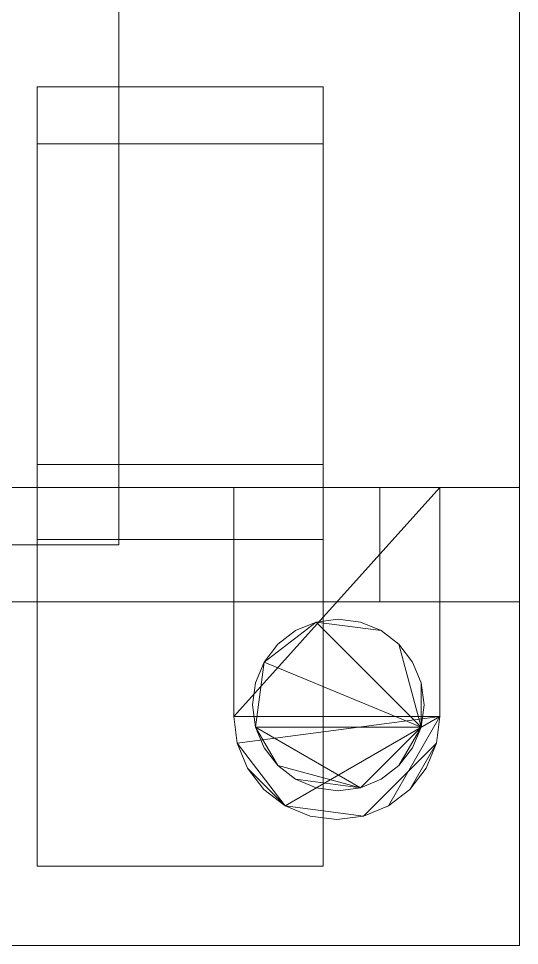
# Model space of a CAD drawing. Header units: inches. Extents: x -27.9 to 20.1, y -12.4 to 12.3.
# Drawn here: x 6.28 to 8.469, y -12.25 to -8.202 of the extents above; entities that cross this region are included whole.
import ezdxf

# ---------------------------------------------------------------- set-up
doc = ezdxf.new("R2010")
doc.units = ezdxf.units.IN
doc.header["$MEASUREMENT"] = 0
doc.layers.add('3D-GENM', color=6, linetype='Continuous', lineweight=9)
doc.layers.add('3D-M-EQPT', color=2, linetype='Continuous', lineweight=9)

# ---------------------------------------------------------------- blocks, each defined once
blk = doc.blocks.new('FamilyGeomCombination_167286-_3D_')
at = {"layer": '3D-M-EQPT'}
mesh = blk.add_polyface(dxfattribs=at)
corners = [(-16.3437, -12.25, 5.125), (-16.3437, 12.25, 5.125), (8.4688, 12.25, 5.125), (8.4688, -12.25, 5.125), (5.4687, -12.25, 5.125), (5.4687, -8.5, 5.125), (-13.3437, -8.5, 5.125), (-13.3437, -12.25, 5.125)]
mesh.append_faces([[corners[k] for k in face] for face in [(1, 2, 5, 6)]], dxfattribs={"vtx1": -1, "vtx3": -1})
mesh.append_faces([[corners[k] for k in face] for face in [(3, 4, 5, 2)]], dxfattribs={"vtx2": -1})
mesh.append_faces([[corners[k] for k in face] for face in [(6, 7, 0, 1)]], dxfattribs={"vtx3": -1})
mesh = blk.add_polyface(dxfattribs=at)
corners = [(-16.3437, -10.25, 51.625), (8.4688, -10.25, 51.625), (8.4688, 12.25, 51.625), (-16.3437, 12.25, 51.625)]
mesh.append_faces([[corners[k] for k in face] for face in [(2, 3, 0, 1)]])
mesh = blk.add_polyface(dxfattribs=at)
corners = [(8.4688, -12.25, 5.125), (8.4688, 12.25, 5.125), (8.4688, 12.25, 51.625), (8.4688, -10.25, 51.625), (8.4688, -10.25, 15.625), (8.4688, -12.25, 15.625)]
mesh.append_faces([[corners[k] for k in face] for face in [(0, 1, 4, 5)]], dxfattribs={"vtx1": -1})
mesh.append_faces([[corners[k] for k in face] for face in [(2, 3, 4, 1)]], dxfattribs={"vtx2": -1})
mesh = blk.add_polyface(dxfattribs=at)
corners = [(-16.3437, -12.25, 15.625), (8.4688, -12.25, 15.625), (8.4688, -10.25, 15.625), (-16.3437, -10.25, 15.625)]
mesh.append_faces([[corners[k] for k in face] for face in [(0, 1, 2, 3)]])
mesh = blk.add_polyface(dxfattribs=at)
corners = [(8.4688, -10.25, 51.625), (-16.3437, -10.25, 51.625), (-16.3437, -10.25, 15.625), (8.4688, -10.25, 15.625)]
mesh.append_faces([[corners[k] for k in face] for face in [(0, 1, 2, 3)]])
mesh = blk.add_polyface(dxfattribs=at)
corners = [(5.4687, -12.25, 5.125), (8.4688, -12.25, 5.125), (8.4688, -12.25, 15.625), (-16.3437, -12.25, 15.625), (-16.3437, -12.25, 5.125), (-13.3437, -12.25, 5.125), (-13.3437, -12.25, 13.375), (5.4687, -12.25, 13.375)]
mesh.append_faces([[corners[k] for k in face] for face in [(6, 3, 4, 5)]], dxfattribs={"vtx0": -1})
mesh.append_faces([[corners[k] for k in face] for face in [(3, 6, 7, 2)]], dxfattribs={"vtx0": -1, "vtx2": -1})
mesh.append_faces([[corners[k] for k in face] for face in [(1, 2, 7, 0)]], dxfattribs={"vtx1": -1})
blk = doc.blocks.new('FamilyGeomCombination_173064-_3D_')
at = {"layer": '3D-M-EQPT'}
mesh = blk.add_polyface(dxfattribs=at)
corners = [(8.4688, 12.25, 51.625), (8.4688, -10.25, 51.625), (-16.3437, -10.25, 51.625), (-16.3437, 12.25, 51.625)]
mesh.append_faces([[corners[k] for k in face] for face in [(3, 0, 1, 2)]])
mesh = blk.add_polyface(dxfattribs=at)
corners = [(8.4688, 12.25, 61.5), (-16.3437, 12.25, 61.5), (-16.3437, -12.25, 61.5), (8.4688, -12.25, 61.5)]
mesh.append_faces([[corners[k] for k in face] for face in [(2, 3, 0, 1)]])
mesh = blk.add_polyface(dxfattribs=at)
corners = [(8.4688, -10.25, 52.125), (8.4688, -10.25, 51.625), (8.4688, 12.25, 51.625), (8.4688, 12.25, 61.5), (8.4688, -12.25, 61.5), (8.4688, -12.25, 52.125)]
mesh.append_faces([[corners[k] for k in face] for face in [(0, 3, 4, 5)]], dxfattribs={"vtx0": -1})
mesh.append_faces([[corners[k] for k in face] for face in [(2, 3, 0, 1)]], dxfattribs={"vtx1": -1})
mesh = blk.add_polyface(dxfattribs=at)
corners = [(8.4688, -12.25, 52.125), (-16.3437, -12.25, 52.125), (-16.3437, -10.25, 52.125), (8.4688, -10.25, 52.125)]
mesh.append_faces([[corners[k] for k in face] for face in [(1, 2, 3, 0)]])
mesh = blk.add_polyface(dxfattribs=at)
corners = [(8.4688, -10.25, 51.625), (8.4688, -10.25, 52.125), (-16.3437, -10.25, 52.125), (-16.3437, -10.25, 51.625)]
mesh.append_faces([[corners[k] for k in face] for face in [(3, 0, 1, 2)]])
mesh = blk.add_polyface(dxfattribs=at)
corners = [(-16.3437, -12.25, 61.5), (-16.3437, -12.25, 52.125), (8.4688, -12.25, 52.125), (8.4688, -12.25, 61.5), (-13.3437, -12.25, 55.125), (-13.3437, -12.25, 57.5), (5.4687, -12.25, 57.5), (5.4687, -12.25, 55.125)]
mesh.append_faces([[corners[k] for k in face] for face in [(5, 0, 1, 4), (4, 1, 2, 7)]], dxfattribs={"vtx0": -1, "vtx2": -1})
mesh.append_faces([[corners[k] for k in face] for face in [(3, 0, 5, 6), (2, 3, 6, 7)]], dxfattribs={"vtx1": -1, "vtx3": -1})
blk = doc.blocks.new('FamilyGeomCombination_177430-_3D_')
at = {"layer": '3D-M-EQPT'}
mesh = blk.add_polyface(dxfattribs=at)
corners = [(6.7187, -10.5, 5.125), (6.7187, 10.5, 5.125), (-14.5938, 10.5, 5.125), (-14.5938, -10.5, 5.125)]
mesh.append_faces([[corners[k] for k in face] for face in [(3, 0, 1, 2)]])
mesh = blk.add_polyface(dxfattribs=at)
corners = [(6.7187, -10.5, 3.25), (-14.5938, -10.5, 3.25), (-14.5938, 10.5, 3.25), (6.7187, 10.5, 3.25)]
mesh.append_faces([[corners[k] for k in face] for face in [(2, 3, 0, 1)]])
mesh = blk.add_polyface(dxfattribs=at)
corners = [(6.7187, 10.5, 5.125), (6.7187, -10.5, 5.125), (6.7187, -10.5, 3.25), (6.7187, 10.5, 3.25)]
mesh.append_faces([[corners[k] for k in face] for face in [(0, 1, 2, 3)]])
mesh = blk.add_polyface(dxfattribs=at)
corners = [(6.7187, -10.5, 5.125), (-14.5938, -10.5, 5.125), (-14.5938, -10.5, 3.25), (6.7187, -10.5, 3.25)]
mesh.append_faces([[corners[k] for k in face] for face in [(0, 1, 2, 3)]])
blk = doc.blocks.new('Solid Door - Solid Door-180350-_3D_')
at = {"layer": '3D-GENM'}
mesh = blk.add_polyface(dxfattribs=at)
corners = [(-12.4062, -1.5, 35.125), (12.4062, -1.5, 35.125), (12.4062, 0, 35.125), (-12.4062, 0, 35.125)]
mesh.append_faces([[corners[k] for k in face] for face in [(3, 0, 1, 2)]])
mesh = blk.add_polyface(dxfattribs=at)
corners = [(-12.4062, -1.5), (-12.4062, 0), (12.4062, 0), (12.4062, -1.5)]
mesh.append_faces([[corners[k] for k in face] for face in [(2, 3, 0, 1)]])
mesh = blk.add_polyface(dxfattribs=at)
corners = [(-12.4062, 0, 35.125), (12.4062, 0, 35.125), (12.4062, 0), (-12.4062, 0)]
mesh.append_faces([[corners[k] for k in face] for face in [(0, 1, 2, 3)]])
mesh = blk.add_polyface(dxfattribs=at)
corners = [(12.4062, 0, 35.125), (12.4062, -1.5, 35.125), (12.4062, -1.5), (12.4062, 0)]
mesh.append_faces([[corners[k] for k in face] for face in [(0, 1, 2, 3)]])
mesh = blk.add_polyface(dxfattribs=at)
corners = [(12.4062, -1.5, 35.125), (-12.4062, -1.5, 35.125), (-12.4062, -1.5), (12.4062, -1.5), (-10.1563, -1.5, 21.5184), (-6.6562, -1.5, 21.5184), (-6.6562, -1.5, 12.7316), (-10.1563, -1.5, 12.7316)]
mesh.append_faces([[corners[k] for k in face] for face in [(6, 3, 5)]], dxfattribs={"vtx0": -1, "vtx1": -1})
mesh.append_faces([[corners[k] for k in face] for face in [(1, 4, 5), (4, 1, 2, 7)]], dxfattribs={"vtx0": -1, "vtx2": -1})
mesh.append_faces([[corners[k] for k in face] for face in [(5, 3, 0, 1)]], dxfattribs={"vtx0": -1, "vtx3": -1})
mesh.append_faces([[corners[k] for k in face] for face in [(6, 7, 2, 3)]], dxfattribs={"vtx1": -1, "vtx3": -1})

msp = doc.modelspace()

# ---------------------------------------------------------------- block references
for name in ['FamilyGeomCombination_167286-_3D_', 'FamilyGeomCombination_173064-_3D_', 'FamilyGeomCombination_177430-_3D_']:
    msp.add_blockref(name, (0, 0))
at = {"layer": '3D-GENM'}
msp.add_blockref('Solid Door - Solid Door-180350-_3D_', (-3.9375, -10.75, 16.5), dxfattribs=at)

# ---------------------------------------------------------------- meshes
at = {"layer": '3D-M-EQPT'}
mesh = msp.add_polyface(dxfattribs=at)
corners = [(6.3606, -11.9043, 52.625), (6.3606, -10.4777, 52.625), (6.3606, -10.1503, 52.058), (6.3606, -8.75, 52.058), (6.3606, -8.5, 51.625), (6.3606, -11.9043, 51.625)]
mesh.append_faces([[corners[k] for k in face] for face in [(1, 2, 5, 0)]], dxfattribs={"vtx1": -1})
mesh.append_faces([[corners[k] for k in face] for face in [(2, 3, 4, 5)]], dxfattribs={"vtx3": -1})
mesh = msp.add_polyface(dxfattribs=at)
corners = [(7.6106, -8.5, 51.625), (7.6106, -11.9043, 51.625), (6.3606, -11.9043, 51.625), (6.3606, -8.5, 51.625)]
mesh.append_faces([[corners[k] for k in face] for face in [(0, 1, 2, 3)]])
mesh = msp.add_polyface(dxfattribs=at)
corners = [(7.6106, -8.75, 52.058), (7.6106, -8.5, 51.625), (6.3606, -8.5, 51.625), (6.3606, -8.75, 52.058)]
mesh.append_faces([[corners[k] for k in face] for face in [(3, 0, 1, 2)]])
mesh = msp.add_polyface(dxfattribs=at)
corners = [(7.6106, -11.9043, 52.625), (7.6106, -11.9043, 51.625), (7.6106, -8.5, 51.625), (7.6106, -8.75, 52.058), (7.6106, -10.1503, 52.058), (7.6106, -10.4777, 52.625)]
mesh.append_faces([[corners[k] for k in face] for face in [(1, 4, 5, 0)]], dxfattribs={"vtx0": -1})
mesh.append_faces([[corners[k] for k in face] for face in [(2, 3, 4, 1)]], dxfattribs={"vtx2": -1})
mesh = msp.add_polyface(dxfattribs=at)
corners = [(7.6106, -10.1503, 52.058), (7.6106, -8.75, 52.058), (6.3606, -8.75, 52.058), (6.3606, -10.1503, 52.058)]
mesh.append_faces([[corners[k] for k in face] for face in [(0, 1, 2, 3)]])
mesh = msp.add_polyface(dxfattribs=at)
corners = [(7.6106, -10.4777, 52.625), (7.6106, -10.1503, 52.058), (6.3606, -10.1503, 52.058), (6.3606, -10.4777, 52.625)]
mesh.append_faces([[corners[k] for k in face] for face in [(3, 0, 1, 2)]])
mesh = msp.add_polyface(dxfattribs=at)
corners = [(-15.733, -10.75, 51.375), (7.858, -10.75, 51.375), (7.858, -10.25, 51.375), (-15.733, -10.25, 51.375)]
mesh.append_faces([[corners[k] for k in face] for face in [(2, 3, 0, 1)]])
mesh = msp.add_polyface(dxfattribs=at)
corners = [(-15.733, -10.75, 15.625), (-15.733, -10.25, 15.625), (7.858, -10.25, 15.625), (7.858, -10.75, 15.625)]
mesh.append_faces([[corners[k] for k in face] for face in [(2, 3, 0, 1)]])
mesh = msp.add_polyface(dxfattribs=at)
corners = [(-15.733, -10.25, 51.375), (7.858, -10.25, 51.375), (7.858, -10.25, 15.625), (-15.733, -10.25, 15.625)]
mesh.append_faces([[corners[k] for k in face] for face in [(0, 1, 2, 3)]])
mesh = msp.add_polyface(dxfattribs=at)
corners = [(8.1213, -11.25, 16), (8.1213, -10.25, 16), (7.2201, -10.25, 16), (7.2201, -11.25, 16), (7.2355, -11.3666, 16), (7.2805, -11.4753, 16), (7.3521, -11.5686, 16), (7.4454, -11.6402, 16), (7.5541, -11.6852, 16), (7.6707, -11.7006, 16), (7.7874, -11.6852, 16), (7.896, -11.6402, 16), (7.9894, -11.5686, 16), (8.061, -11.4753, 16), (8.106, -11.3666, 16)]
mesh.append_faces([[corners[k] for k in face] for face in [(7, 5, 6), (14, 12, 13)]], dxfattribs={"vtx0": -1})
mesh.append_faces([[corners[k] for k in face] for face in [(0, 7, 10, 14)]], dxfattribs={"vtx0": -1, "vtx1": -1, "vtx2": -1})
mesh.append_faces([[corners[k] for k in face] for face in [(7, 0, 4, 5)]], dxfattribs={"vtx0": -1, "vtx1": -1, "vtx3": -1})
mesh.append_faces([[corners[k] for k in face] for face in [(14, 10, 11, 12)]], dxfattribs={"vtx0": -1, "vtx3": -1})
mesh.append_faces([[corners[k] for k in face] for face in [(0, 1, 3, 4)]], dxfattribs={"vtx1": -1, "vtx3": -1})
mesh.append_faces([[corners[k] for k in face] for face in [(8, 9, 10, 7), (1, 2, 3)]], dxfattribs={"vtx2": -1})
mesh = msp.add_polyface(dxfattribs=at)
corners = [(8.1213, -11.25, 15.625), (8.106, -11.3666, 15.625), (8.061, -11.4753, 15.625), (7.9894, -11.5686, 15.625), (7.896, -11.6402, 15.625), (7.7874, -11.6852, 15.625), (7.6707, -11.7006, 15.625), (7.5541, -11.6852, 15.625), (7.4454, -11.6402, 15.625), (7.3521, -11.5686, 15.625), (7.2805, -11.4753, 15.625), (7.2355, -11.3666, 15.625), (7.2201, -11.25, 15.625), (7.2201, -10.25, 15.625), (8.1213, -10.25, 15.625)]
mesh.append_faces([[corners[k] for k in face] for face in [(0, 8, 11, 12)]], dxfattribs={"vtx0": -1, "vtx1": -1, "vtx3": -1})
mesh.append_faces([[corners[k] for k in face] for face in [(0, 4, 5, 8)]], dxfattribs={"vtx0": -1, "vtx2": -1, "vtx3": -1})
mesh.append_faces([[corners[k] for k in face] for face in [(14, 0, 12, 13), (10, 11, 8, 9), (7, 8, 5, 6)]], dxfattribs={"vtx1": -1})
mesh.append_faces([[corners[k] for k in face] for face in [(0, 1, 3, 4)]], dxfattribs={"vtx1": -1, "vtx3": -1})
mesh.append_faces([[corners[k] for k in face] for face in [(1, 2, 3)]], dxfattribs={"vtx2": -1})
mesh = msp.add_polyface(dxfattribs=at)
corners = [(7.2201, -10.25, 16), (8.1213, -10.25, 16), (8.1213, -10.25, 15.625), (7.2201, -10.25, 15.625)]
mesh.append_faces([[corners[k] for k in face] for face in [(3, 0, 1, 2)]])
mesh = msp.add_polyface(dxfattribs=at)
corners = [(7.2201, -11.25, 16), (7.2201, -10.25, 16), (7.2201, -10.25, 15.625), (7.2201, -11.25, 15.625)]
mesh.append_faces([[corners[k] for k in face] for face in [(3, 0, 1, 2)]])
mesh = msp.add_polyface(dxfattribs=at)
corners = [(7.858, -10.25, 51.375), (7.858, -10.75, 51.375), (7.858, -10.75, 15.625), (7.858, -10.25, 15.625)]
mesh.append_faces([[corners[k] for k in face] for face in [(0, 1, 2, 3)]])
mesh = msp.add_polyface(dxfattribs=at)
corners = [(8.1213, -10.25, 16), (8.1213, -11.25, 16), (8.1213, -11.25, 15.625), (8.1213, -10.25, 15.625)]
mesh.append_faces([[corners[k] for k in face] for face in [(0, 1, 2, 3)]])
mesh = msp.add_polyface(dxfattribs=at)
corners = [(7.6106, -11.9043, 52.625), (7.6106, -10.4777, 52.625), (6.3606, -10.4777, 52.625), (6.3606, -11.9043, 52.625)]
mesh.append_faces([[corners[k] for k in face] for face in [(0, 1, 2, 3)]])
mesh = msp.add_polyface(dxfattribs=at)
corners = [(7.858, -10.75, 51.375), (-15.733, -10.75, 51.375), (-15.733, -10.75, 15.625), (7.858, -10.75, 15.625)]
mesh.append_faces([[corners[k] for k in face] for face in [(0, 1, 2, 3)]])
mesh = msp.add_polyface(dxfattribs=at)
corners = [(7.3024, -11.1996, 16.5), (7.3152, -11.2965, 16.5), (7.3526, -11.3868, 16.5), (7.4122, -11.4644, 16.5), (7.4897, -11.524, 16.5), (7.5801, -11.5614, 16.5), (7.677, -11.5741, 16.5), (7.774, -11.5614, 16.5), (7.8643, -11.524, 16.5), (7.9419, -11.4644, 16.5), (8.0014, -11.3868, 16.5), (8.0388, -11.2965, 16.5), (8.0516, -11.1996, 16.5), (8.0388, -11.1026, 16.5), (8.0014, -11.0123, 16.5), (7.9419, -10.9347, 16.5), (7.8643, -10.8752, 16.5), (7.774, -10.8377, 16.5), (7.677, -10.825, 16.5), (7.5801, -10.8377, 16.5), (7.4897, -10.8752, 16.5), (7.4122, -10.9347, 16.5), (7.3526, -11.0123, 16.5), (7.3152, -11.1026, 16.5)]
mesh.append_faces([[corners[k] for k in face] for face in [(11, 9, 10), (3, 1, 2)]], dxfattribs={"vtx0": -1})
mesh.append_faces([[corners[k] for k in face] for face in [(19, 22, 11)]], dxfattribs={"vtx0": -1, "vtx1": -1, "vtx2": -1})
mesh.append_faces([[corners[k] for k in face] for face in [(1, 7, 11, 22)]], dxfattribs={"vtx0": -1, "vtx1": -1, "vtx2": -1, "vtx3": -1})
mesh.append_faces([[corners[k] for k in face] for face in [(19, 11, 15, 16)]], dxfattribs={"vtx0": -1, "vtx1": -1, "vtx3": -1})
mesh.append_faces([[corners[k] for k in face] for face in [(11, 7, 8, 9)]], dxfattribs={"vtx0": -1, "vtx3": -1})
mesh.append_faces([[corners[k] for k in face] for face in [(3, 4, 7, 1)]], dxfattribs={"vtx1": -1, "vtx2": -1, "vtx3": -1})
mesh.append_faces([[corners[k] for k in face] for face in [(11, 12, 13), (20, 21, 22, 19)]], dxfattribs={"vtx2": -1})
mesh.append_faces([[corners[k] for k in face] for face in [(13, 14, 15, 11)]], dxfattribs={"vtx2": -1, "vtx3": -1})
mesh.append_faces([[corners[k] for k in face] for face in [(4, 5, 6, 7), (16, 17, 18, 19), (22, 23, 0, 1)]], dxfattribs={"vtx3": -1})
mesh = msp.add_polyface(dxfattribs=at)
corners = [(7.3024, -11.1996, 16), (7.3152, -11.1026, 16), (7.3526, -11.0123, 16), (7.4122, -10.9347, 16), (7.4897, -10.8752, 16), (7.5801, -10.8377, 16), (7.677, -10.825, 16), (7.774, -10.8377, 16), (7.8643, -10.8752, 16), (7.9419, -10.9347, 16), (8.0014, -11.0123, 16), (8.0388, -11.1026, 16), (8.0516, -11.1996, 16), (8.0388, -11.2965, 16), (8.0014, -11.3868, 16), (7.9419, -11.4644, 16), (7.8643, -11.524, 16), (7.774, -11.5614, 16), (7.677, -11.5741, 16), (7.5801, -11.5614, 16), (7.4897, -11.524, 16), (7.4122, -11.4644, 16), (7.3526, -11.3868, 16), (7.3152, -11.2965, 16)]
mesh.append_faces([[corners[k] for k in face] for face in [(15, 13, 14), (23, 21, 22), (13, 11, 12)]], dxfattribs={"vtx0": -1})
mesh.append_faces([[corners[k] for k in face] for face in [(2, 5, 13, 23), (23, 13, 17, 21)]], dxfattribs={"vtx0": -1, "vtx1": -1, "vtx2": -1, "vtx3": -1})
mesh.append_faces([[corners[k] for k in face] for face in [(5, 8, 9, 13)]], dxfattribs={"vtx0": -1, "vtx2": -1, "vtx3": -1})
mesh.append_faces([[corners[k] for k in face] for face in [(16, 17, 13, 15), (20, 21, 17)]], dxfattribs={"vtx1": -1, "vtx2": -1})
mesh.append_faces([[corners[k] for k in face] for face in [(6, 7, 8, 5), (0, 1, 2, 23), (18, 19, 20, 17)]], dxfattribs={"vtx2": -1})
mesh.append_faces([[corners[k] for k in face] for face in [(9, 10, 11, 13)]], dxfattribs={"vtx2": -1, "vtx3": -1})
mesh.append_faces([[corners[k] for k in face] for face in [(2, 3, 4, 5)]], dxfattribs={"vtx3": -1})
mesh = msp.add_polyface(dxfattribs=at)
corners = [(7.3024, -11.1996, 16.5), (7.3152, -11.1026, 16.5), (7.3526, -11.0123, 16.5), (7.4122, -10.9347, 16.5), (7.4897, -10.8752, 16.5), (7.5801, -10.8377, 16.5), (7.677, -10.825, 16.5), (7.774, -10.8377, 16.5), (7.8643, -10.8752, 16.5), (7.9419, -10.9347, 16.5), (8.0014, -11.0123, 16.5), (8.0388, -11.1026, 16.5), (8.0516, -11.1996, 16.5), (8.0516, -11.1996, 16), (8.0388, -11.1026, 16), (8.0014, -11.0123, 16), (7.9419, -10.9347, 16), (7.8643, -10.8752, 16), (7.774, -10.8377, 16), (7.677, -10.825, 16), (7.5801, -10.8377, 16), (7.4897, -10.8752, 16), (7.4122, -10.9347, 16), (7.3526, -11.0123, 16), (7.3152, -11.1026, 16), (7.3024, -11.1996, 16)]
mesh.append_faces([[corners[k] for k in face] for face in [(13, 14, 11, 12), (0, 1, 24, 25)]], dxfattribs={"vtx1": -1})
mesh.append_faces([[corners[k] for k in face] for face in [(14, 15, 10, 11), (16, 17, 8, 9), (15, 16, 9, 10), (17, 18, 7, 8), (6, 7, 18, 19), (19, 20, 5, 6), (20, 21, 4, 5), (22, 23, 2, 3), (21, 22, 3, 4), (23, 24, 1, 2)]], dxfattribs={"vtx1": -1, "vtx3": -1})
mesh = msp.add_polyface(dxfattribs=at)
corners = [(8.0516, -11.1996, 16.5), (8.0388, -11.2965, 16.5), (8.0014, -11.3868, 16.5), (7.9419, -11.4644, 16.5), (7.8643, -11.524, 16.5), (7.774, -11.5614, 16.5), (7.677, -11.5741, 16.5), (7.5801, -11.5614, 16.5), (7.4897, -11.524, 16.5), (7.4122, -11.4644, 16.5), (7.3526, -11.3868, 16.5), (7.3152, -11.2965, 16.5), (7.3024, -11.1996, 16.5), (7.3024, -11.1996, 16), (7.3152, -11.2965, 16), (7.3526, -11.3868, 16), (7.4122, -11.4644, 16), (7.4897, -11.524, 16), (7.5801, -11.5614, 16), (7.677, -11.5741, 16), (7.774, -11.5614, 16), (7.8643, -11.524, 16), (7.9419, -11.4644, 16), (8.0014, -11.3868, 16), (8.0388, -11.2965, 16), (8.0516, -11.1996, 16)]
mesh.append_faces([[corners[k] for k in face] for face in [(13, 14, 11, 12), (0, 1, 24, 25)]], dxfattribs={"vtx1": -1})
mesh.append_faces([[corners[k] for k in face] for face in [(14, 15, 10, 11), (16, 17, 8, 9), (15, 16, 9, 10), (17, 18, 7, 8), (6, 7, 18, 19), (19, 20, 5, 6), (20, 21, 4, 5), (22, 23, 2, 3), (21, 22, 3, 4), (23, 24, 1, 2)]], dxfattribs={"vtx1": -1, "vtx3": -1})
mesh = msp.add_polyface(dxfattribs=at)
corners = [(8.1213, -11.25, 16), (8.106, -11.3666, 16), (8.061, -11.4753, 16), (7.9894, -11.5686, 16), (7.896, -11.6402, 16), (7.7874, -11.6852, 16), (7.6707, -11.7006, 16), (7.5541, -11.6852, 16), (7.4454, -11.6402, 16), (7.3521, -11.5686, 16), (7.2805, -11.4753, 16), (7.2355, -11.3666, 16), (7.2201, -11.25, 16), (7.2201, -11.25, 15.625), (7.2355, -11.3666, 15.625), (7.2805, -11.4753, 15.625), (7.3521, -11.5686, 15.625), (7.4454, -11.6402, 15.625), (7.5541, -11.6852, 15.625), (7.6707, -11.7006, 15.625), (7.7874, -11.6852, 15.625), (7.896, -11.6402, 15.625), (7.9894, -11.5686, 15.625), (8.061, -11.4753, 15.625), (8.106, -11.3666, 15.625), (8.1213, -11.25, 15.625)]
mesh.append_faces([[corners[k] for k in face] for face in [(13, 14, 11, 12), (0, 1, 24, 25)]], dxfattribs={"vtx1": -1})
mesh.append_faces([[corners[k] for k in face] for face in [(14, 15, 10, 11), (16, 17, 8, 9), (15, 16, 9, 10), (17, 18, 7, 8), (6, 7, 18, 19), (19, 20, 5, 6), (20, 21, 4, 5), (22, 23, 2, 3), (21, 22, 3, 4), (23, 24, 1, 2)]], dxfattribs={"vtx1": -1, "vtx3": -1})
mesh = msp.add_polyface(dxfattribs=at)
corners = [(7.6106, -11.9043, 51.625), (7.6106, -11.9043, 52.625), (6.3606, -11.9043, 52.625), (6.3606, -11.9043, 51.625)]
mesh.append_faces([[corners[k] for k in face] for face in [(0, 1, 2, 3)]])

doc.saveas('drawing.dxf')
